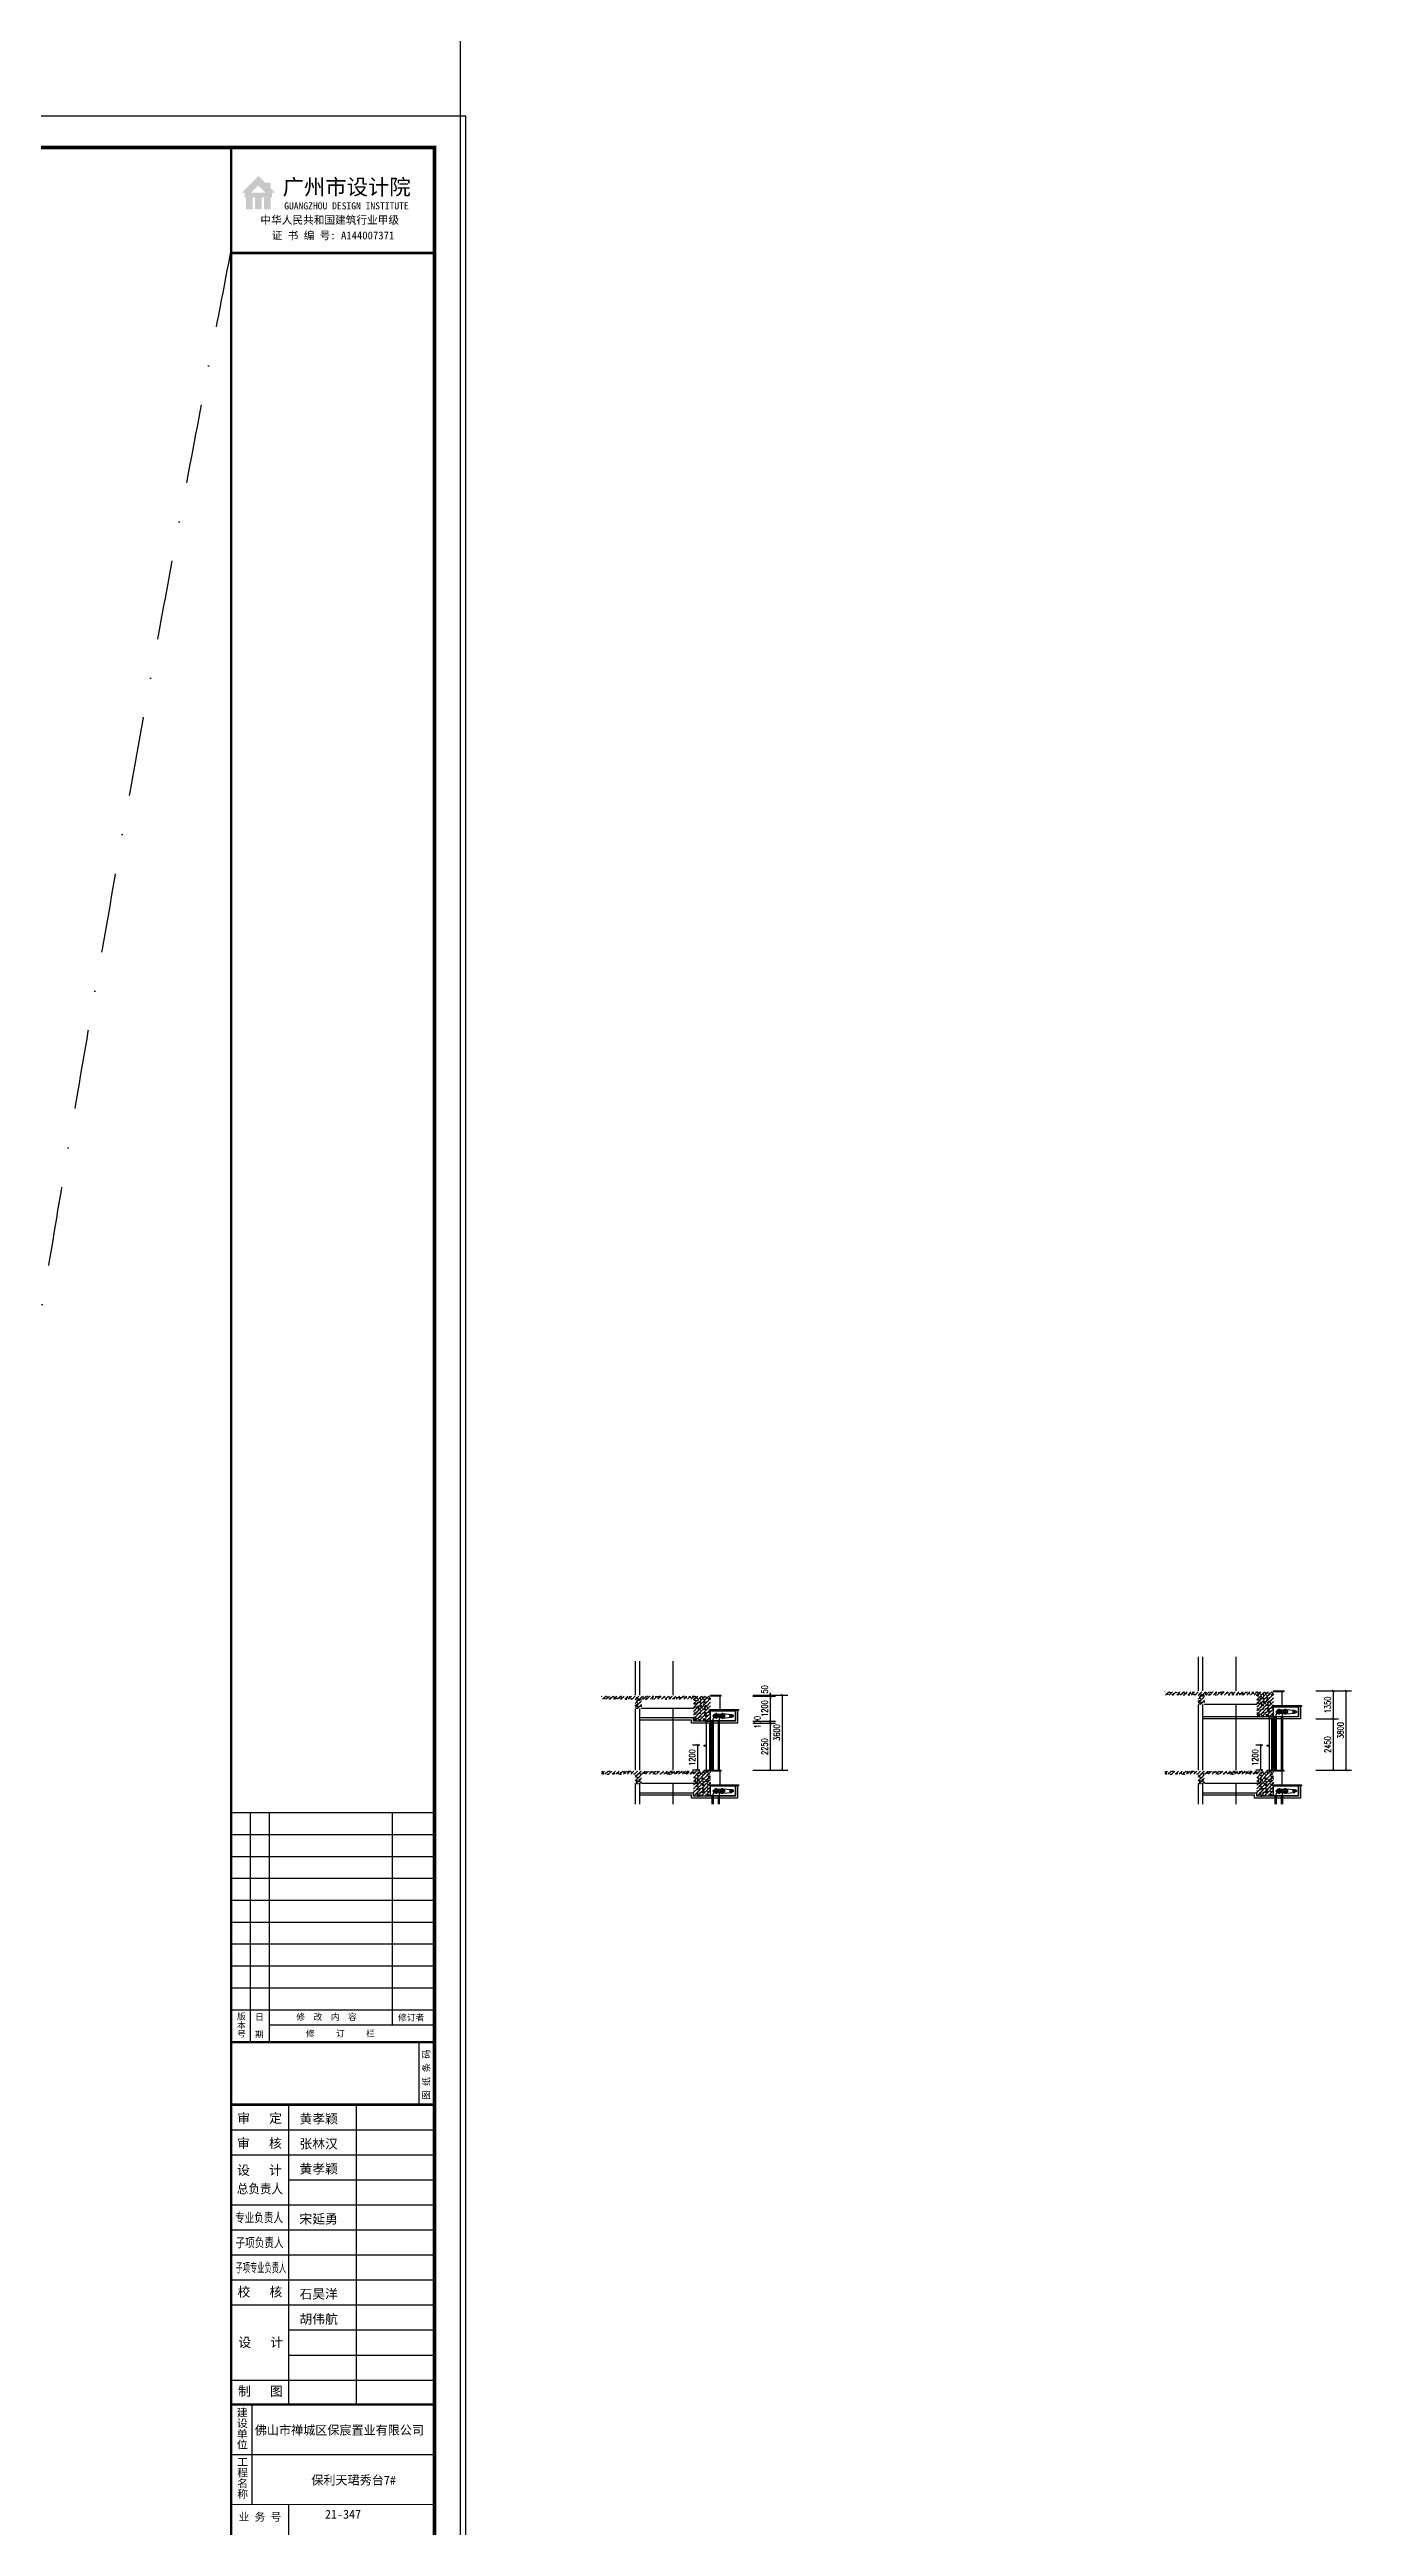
# Model space of a CAD drawing. Header units: millimetres. Extents: x 11476074 to 24729458, y -1239991 to 2813188.
# Drawn here: x 12628882 to 12691297, y 346469 to 465238 of the extents above; entities that cross this region are included whole.
import ezdxf
from ezdxf.enums import TextEntityAlignment as Align
from ezdxf.xclip import XClip

# ---------------------------------------------------------------- set-up
doc = ezdxf.new("R2010")
doc.units = ezdxf.units.MM
doc.header["$LTSCALE"] = 1000
doc.header["$XCLIPFRAME"] = 0
doc.linetypes.add('10# 轴网$0$DASHDOT', pattern=[25.4, 12.7, -6.35, 0, -6.35])
doc.linetypes.add('DASH', pattern=[0.35, 0.25, -0.1])
doc.layers.add('10# 轴网$0$净用地范围线', color=6, linetype='Continuous', plot=False)
for name, color, linetype in [('A-ANNO-DIMS', 3, 'Continuous'), ('A-ANNO-TEXT', 7, 'Continuous'), ('A-ANNO-TTLB', 7, 'Continuous'), ('AXIS', 3, 'Continuous'), ('GZDI-建筑-20210321', 4, 'Continuous'), ('HZHZNEWPLOTLAYER#@$TT', 7, 'Continuous'), ('PUB_HATCH', 8, 'Continuous')]:
    doc.layers.add(name, color=color, linetype=linetype)
doc.styles.add('_TCH_DIM_T3', font='SIMPLEX', dxfattribs={"width": 0.705882, "bigfont": 'GBCBIG'})
doc.styles.add('TITLE', font='simhei.ttf')
doc.styles.add('TITMK', font='simhei.ttf')
doc.styles.add('TITXC', font='simhei.ttf')
doc.styles.add('TITXH', font='')
doc.styles.add('TITXV', font='', dxfattribs={"width": 0.7})
doc.styles.get('TITXH').set_extended_font_data('@SimSun')
doc.styles.get('TITXV').set_extended_font_data('SimSun')
doc.dimstyles.new('_TCH_ARCH&&100', dxfattribs={"dimtxt": 297.5, "dimasz": 100, "dimexe": 250, "dimexo": 300, "dimgap": 126.25, "dimtad": 1, "dimdec": 0, "dimzin": 0, "dimdsep": 46, "dimtxsty": '_TCH_DIM_T3', "dimblk": 'ARCHTICK', "dimcen": 0.09, "dimclrt": 7, "dimazin": 2, "dimtfac": 1, "dimtdec": 0, "dimtix": 1, "dimtmove": 2, "dimatfit": 3, "dimfxl": 0, "dimtolj": 1, "dimtzin": 0, "dimarcsym": 0})
pattern_1 = [(45, (444357.67, -361462.04), (-88.3883476, 88.3883476), []), (50, (444357.67, -361462.04), (358.630091, -31.3760675), [37.5, -412.5]), (355, (444357.67, -361462.04), (-69.375667, 376.096067), [30, -330]), (100.4514, (444387.56, -361464.66), (289.254691, 344.719771), [31.870095, -350.571056]), (46.1842, (444357.67, -361362.04), (533.620524, -82.759507), [56.25, -618.75]), (96.6356, (444402.14, -361368.94), (467.331353, 487.058935), [47.805144, -525.8565]), (351.1842, (444357.7, -361362.04), (467.330973, 487.0593), [45, -495]), (21, (444407.67, -361387.04), (298.453526, -201.309445), [37.5, -412.5]), (326, (444407.67, -361387.04), (121.657666, 362.575023), [30, -330]), (71.4514, (444432.54, -361403.82), (420.111314, 161.265248), [31.870095, -350.571056]), (37.5, (444357.67, -361462.04), (6.0799277, 166.4469269), [0, -326, 0, -335, 0, -331.25]), (7.5, (444357.67, -361462.04), (131.5347687, 197.205856), [0, -191, 0, -318.5, 0, -126.25]), (327.5, (444246.17, -361462.04), (266.9112181, -11.2774359), [0, -125, 0, -390, 0, -517.5]), (317.5, (444196.17, -361462.04), (291.5930847, 50.052491), [0, -162.5, 0, -259, 0, -367.5])]

# ---------------------------------------------------------------- blocks, each defined once
blk = doc.blocks.new('$titleblk$00000195')
h = blk.add_hatch(color=256)
h.paths.add_polyline_path([(-54.18, 809.74), (-52.4, 809.74), (-52.4, 807.96), (-50.98, 806.53), (-51.93, 806.53), (-51.93, 805.11), (-52.4, 805.11), (-52.4, 801.19), (-54.54, 801.19), (-54.54, 805.11), (-55.25, 805.11), (-55.25, 801.19), (-57.39, 801.19), (-57.39, 805.11), (-58.1, 805.11), (-58.1, 801.19), (-60.24, 801.19), (-60.24, 805.11), (-60.72, 805.11), (-60.72, 806.53), (-61.67, 806.53), (-56.32, 811.88)])
h.paths.add_polyline_path([(-58.64, 806.53), (-54, 806.53), (-56.32, 808.85)], flags=17)
h = blk.add_hatch(color=256)
h.paths.add_polyline_path([(-54.18, 809.74), (-52.4, 809.74), (-52.4, 807.96), (-50.98, 806.53), (-51.93, 806.53), (-51.93, 805.11), (-52.4, 805.11), (-52.4, 801.19), (-54.54, 801.19), (-54.54, 805.11), (-55.25, 805.11), (-55.25, 801.19), (-57.39, 801.19), (-57.39, 805.11), (-58.1, 805.11), (-58.1, 801.19), (-60.24, 801.19), (-60.24, 805.11), (-60.72, 805.11), (-60.72, 806.53), (-61.67, 806.53), (-56.32, 811.88)])
h.paths.add_polyline_path([(-58.64, 806.53), (-54, 806.53), (-56.32, 808.85)], flags=17)
for p, q in [((-65, 288.71), (0, 288.71)), ((-58.92, 288.71), (-58.92, 215.32)), ((-52.84, 288.71), (-52.84, 215.32)), ((-13.55, 288.71), (-13.55, 220.83)), ((-65, 281.71), (0, 281.71)), ((-65, 274.71), (0, 274.71)), ((-65, 267.71), (0, 267.71)), ((-65, 260.71), (0, 260.71)), ((-65, 253.71), (0, 253.71)), ((-65, 246.71), (0, 246.71)), ((-65, 239.71), (0, 239.71)), ((-65, 232.71), (0, 232.71)), ((-65, 225.71), (0, 225.71)), ((-52.84, 220.83), (-0.47, 220.83)), ((-5, 215.32), (-5, 195.32)), ((-46.68, 195.32), (-46.68, 99.7)), ((-25.1, 195.32), (-25.1, 99.7)), ((-65, 187.32), (0, 187.32)), ((-65, 179.32), (0, 179.32)), ((-46.68, 171.32), (0, 171.32)), ((-65, 163.32), (0, 163.32)), ((-65, 155.32), (0, 155.32)), ((-65, 147.32), (0, 147.32)), ((-65, 139.32), (0, 139.32)), ((-65, 131.32), (0, 131.32)), ((-46.68, 123.32), (0, 123.32)), ((-46.68, 115.32), (0, 115.32)), ((-65, 107.32), (0, 107.32)), ((-58.36, 99.5), (-58.36, 67.5)), ((-65, 83.5), (0, 83.5)), ((-46.68, 67.5), (-46.68, 53.5))]:
    blk.add_line(p, q)
for points, const_width in [([(-65, 821), (0, 821), (0, 0), (-65, 0)], 0.8), ([(-65, 821), (-65, 787.26)], 0.8), ([(-65, 821), (-65, 787.26)], 0.8), ([(-65, 787.26), (0, 787.26)], 0.8), ([(-65, 787.26), (-65, 215.32)], 0.8), ([(-65, 787.26), (0, 787.26)], 0.8), ([(-65, 215.32), (0, 215.32)], 0.8), ([(-65, 215.32), (-65, 0)], 0.8), ([(-65, 195.32), (0, 195.32)], 0.8), ([(-65, 99.5), (0, 99.5)], 0.8), ([(-65, 67.5), (0, 67.5)], 0.3)]:
    blk.add_lwpolyline(points, dxfattribs=dict(const_width=const_width))
for s, height, style, p in [('广州市设计院', 5, 'TITLE', (-48.56, 805.87)), ('广州市设计院', 5, 'TITLE', (-48.56, 805.87)), ('GUANGZHOU DESIGN INSTITUTE', 2.25, 'TITLE', (-48.06, 801.2)), ('GUANGZHOU DESIGN INSTITUTE', 2.25, 'TITLE', (-48.06, 801.2)), ('  中华人民共和国建筑行业甲级', 2.5, 'TITXV', (-59.07, 796.57)), ('  中华人民共和国建筑行业甲级', 2.5, 'TITXV', (-59.07, 796.57)), ('证 书 编 号: A144007371', 2.5, 'TITXV', (-52.05, 791.63)), ('证 书 编 号: A144007371', 2.5, 'TITXV', (-52.05, 791.63)), ('修  改  内  容', 2, 'TITXV', (-44.21, 222.38)), ('修订者', 2, 'TITXV', (-11.69, 222.19)), ('修     订     栏', 2, 'TITXV', (-41.12, 217.12)), ('审   定', 3, 'TITXV', (-63.06, 189.52)), ('审   核', 3, 'TITXV', (-63.15, 181.52)), ('设   计', 3, 'TITXV', (-63.12, 172.9)), ('校   核', 3, 'TITXV', (-62.97, 134)), ('设   计', 3, 'TITXV', (-62.73, 117.88)), ('制   图', 3, 'TITXV', (-62.82, 102.27)), ('业 务 号', 2.5, 'TITXV', (-62.64, 62.31))]:
    blk.add_text(s, height=height, dxfattribs=dict(style=style)).set_placement(p)
for s, height, rotation, style, p in [('版本号', 2, 270, 'TITXH', (-62.8, 224.99)), ('日  期', 2, 270, 'TITXH', (-57.06, 224.81)), ('图 纸 条 码', 2.1, 90, 'TITMK', (-1.57, 196.95)), ('建设单位', 2.5, 270, 'TITXH', (-62.8, 98.67)), ('工程名称', 2.5, 270, 'TITXH', (-62.69, 82.89))]:
    blk.add_text(s, height=height, rotation=rotation, dxfattribs=dict(style=style)).set_placement(p)
at = {"style": 'TITXV'}
for s, width, p in [('总负责人', 0.9, (-63.2, 166.98)), ('专业负责人', 0.75, (-63.78, 157.76)), ('子项负责人', 0.75, (-63.61, 149.76)), ('子项专业负责人', 0.55, (-63.61, 141.76))]:
    blk.add_text(s, height=3, dxfattribs=dict(at, width=width)).set_placement(p)
for tag, height, style, p in [('审定', 3, 'TITXV', (-35.67, 190.84)), ('审核', 3, 'TITXV', (-35.67, 183.02)), ('设计总负责人1', 3, 'TITXV', (-35.67, 175.02)), ('设计总负责人2', 3, 'TITXV', (-35.67, 167.02)), ('专业负责人', 3, 'TITXV', (-35.67, 159.02)), ('子项负责人', 3, 'TITXV', (-35.67, 151.02)), ('子项专业负责人', 3, 'TITXV', (-35.67, 143.02)), ('校核', 3, 'TITXV', (-35.67, 134.84)), ('设计1', 3, 'TITXV', (-35.67, 126.84)), ('设计2', 3, 'TITXV', (-35.67, 118.84)), ('设计3', 3, 'TITXV', (-35.67, 110.84)), ('制图', 3, 'TITXV', (-35.67, 103.81)), ('建设单位', 3, 'TITXC', (-30.23, 91.52)), ('工程名称', 3, 'TITXC', (-30.23, 75.52)), ('业务号', 3, 'TITXC', (-25.42, 63.68)), ('设计阶段', 3, 'TITXC', (-25.42, 56.68)), ('图纸名称', 5, 'TITXC', (-30.23, 41.24)), ('图号', 5, 'TITXC', (-37.82, 21.87)), ('出图日期', 3, 'TITXC', (-36.92, 13.52))]:
    blk.add_attdef(tag, text='', height=height, dxfattribs=dict(style=style)).set_placement(p, align=Align.MIDDLE_CENTER)
at = {"style": 'TITXC', "width": 0.8}
for tag, p in [('版本号', (-6.3, 21.62)), ('序号', (-6.34, 13.6))]:
    blk.add_attdef(tag, text='', height=3, dxfattribs=at).set_placement(p, align=Align.MIDDLE_CENTER)
blk = doc.blocks.new('A$C15443CC7')
at = {"layer": 'A-ANNO-TTLB'}
blk.add_lwpolyline([(0, 0), (178350, 0), (178350, 126150), (0, 126150)], close=True, dxfattribs=at)
at = {"layer": 'A-ANNO-TTLB', "const_width": 180}
blk.add_lwpolyline([(3750, 1500), (176850, 1500), (176850, 124650), (3750, 124650)], close=True, dxfattribs=at)
at = {"layer": 'A-ANNO-TTLB', "xscale": 150, "yscale": 150, "zscale": 150}
blk.add_blockref('$titleblk$00000195', (176850, 1500), dxfattribs=at)
at = {"style": 'TITXV'}
for s, p in [('黄孝颖', (170370, 29900)), ('张林汉', (170370, 28700)), ('黄孝颖', (170370, 27500)), ('宋延勇', (170370, 25100)), ('石昊洋', (170370, 21500)), ('胡伟航', (170370, 20300))]:
    blk.add_text(s, height=450, dxfattribs=at).set_placement(p)
at = {"layer": 'A-ANNO-TEXT', "style": 'TITXC'}
for s, height, p in [('佛山市禅城区保宸置业有限公司 ', 424.75, (168233, 14981)), ('保利天珺秀台7#', 424.7, (170941, 12581)), ('21-347', 424.7, (171594, 10948))]:
    blk.add_text(s, height=height, dxfattribs=at).set_placement(p)
blk = doc.blocks.new('asdfafg10# 轴网')
at = {"layer": '10# 轴网$0$净用地范围线', "color": 1, "linetype": '10# 轴网$0$DASHDOT', "ltscale": 0.3}
blk.add_lwpolyline([(197886, -176884, -0.027114), (199404, 9181), (137086, -9386), (123429, 26625), (73627, 10279), (9996, 537), (0, 0), (1381, -201376), (11299, -209646), (197886, -176884)], format="xyb", close=True, dxfattribs=at)
blk = doc.blocks.new('A$C5E18228F')
at = {"layer": 'AXIS', "rotation": 350.041212667798}
blk.add_blockref('asdfafg10# 轴网', (-37620, 170992, 0), dxfattribs=at)
blk = doc.blocks.new('_ArchTick')
at = {"color": 0, "linetype": 'ByBlock', "const_width": 0.4}
blk.add_lwpolyline([(-0.5, -0.5), (0.5, 0.5)], dxfattribs=at)
blk = doc.blocks.new('*D5130')
at = {"layer": 'A-ANNO-DIMS', "color": 0, "lineweight": -2, "transparency": 16777216}
for p, q in [((12662896, 386337), (12664272, 386337)), ((12664022, 382737), (12664022, 386337)), ((12662896, 382737), (12664272, 382737))]:
    blk.add_line(p, q, dxfattribs=at)
at = {"layer": 'Defpoints', "color": 0, "transparency": 16777216}
for p in [(12662596, 386337), (12664022, 386337), (12662596, 382737)]:
    blk.add_point(p, dxfattribs=at)
at = {"layer": 'A-ANNO-DIMS', "color": 0, "lineweight": -2, "transparency": 16777216, "xscale": 100, "yscale": 100, "zscale": 100}
for p, rotation in [((12664022, 386337), 90), ((12664022, 382737), 270)]:
    blk.add_blockref('_ArchTick', p, dxfattribs=dict(at, rotation=rotation))
at = {"layer": 'A-ANNO-DIMS', "color": 7, "transparency": 16777216, "insert": (12663747, 384537), "char_height": 297.5, "attachment_point": 5, "rotation": 90, "style": '_TCH_DIM_T3'}
blk.add_mtext('\\A1;3600', dxfattribs=at)
blk = doc.blocks.new('*D5131')
at = {"layer": 'A-ANNO-DIMS', "color": 0, "lineweight": -2, "transparency": 16777216}
for p, q in [((12689890, 386537), (12691297, 386537)), ((12691047, 382737), (12691047, 386537)), ((12689890, 382737), (12691297, 382737))]:
    blk.add_line(p, q, dxfattribs=at)
at = {"layer": 'Defpoints', "color": 0, "transparency": 16777216}
for p in [(12689590, 386537), (12691047, 386537), (12689590, 382737)]:
    blk.add_point(p, dxfattribs=at)
at = {"layer": 'A-ANNO-DIMS', "color": 0, "lineweight": -2, "transparency": 16777216, "xscale": 100, "yscale": 100, "zscale": 100}
for p, rotation in [((12691047, 386537), 90), ((12691047, 382737), 270)]:
    blk.add_blockref('_ArchTick', p, dxfattribs=dict(at, rotation=rotation))
at = {"layer": 'A-ANNO-DIMS', "color": 7, "transparency": 16777216, "insert": (12690772, 384637), "char_height": 297.5, "attachment_point": 5, "rotation": 90, "style": '_TCH_DIM_T3'}
blk.add_mtext('\\A1;3800', dxfattribs=at)
blk = doc.blocks.new('*D5132')
at = {"layer": 'A-ANNO-DIMS', "color": 0, "lineweight": -2, "transparency": 16777216}
for p, q in [((12687055, 383937), (12686707, 383937)), ((12686957, 382737), (12686957, 383937)), ((12687055, 382737), (12686707, 382737))]:
    blk.add_line(p, q, dxfattribs=at)
at = {"layer": 'Defpoints', "color": 0, "transparency": 16777216}
for p in [(12686957, 383937), (12687355, 383937), (12687355, 382737)]:
    blk.add_point(p, dxfattribs=at)
at = {"layer": 'A-ANNO-DIMS', "color": 0, "lineweight": -2, "transparency": 16777216, "xscale": 100, "yscale": 100, "zscale": 100}
for p, rotation in [((12686957, 383937), 90), ((12686957, 382737), 270)]:
    blk.add_blockref('_ArchTick', p, dxfattribs=dict(at, rotation=rotation))
at = {"layer": 'A-ANNO-DIMS', "color": 7, "transparency": 16777216, "insert": (12686682, 383337), "char_height": 297.5, "attachment_point": 5, "rotation": 90, "style": '_TCH_DIM_T3'}
blk.add_mtext('\\A1;1200', dxfattribs=at)
blk = doc.blocks.new('*D5133')
at = {"layer": 'A-ANNO-DIMS', "color": 0, "lineweight": -2, "transparency": 16777216}
for p, q in [((12689590, 385187), (12690682, 385187)), ((12690432, 382737), (12690432, 385187)), ((12689590, 382737), (12690682, 382737))]:
    blk.add_line(p, q, dxfattribs=at)
at = {"layer": 'Defpoints', "color": 0, "transparency": 16777216}
for p in [(12689290, 385187), (12690432, 385187), (12689290, 382737)]:
    blk.add_point(p, dxfattribs=at)
at = {"layer": 'A-ANNO-DIMS', "color": 0, "lineweight": -2, "transparency": 16777216, "xscale": 100, "yscale": 100, "zscale": 100}
for p, rotation in [((12690432, 385187), 90), ((12690432, 382737), 270)]:
    blk.add_blockref('_ArchTick', p, dxfattribs=dict(at, rotation=rotation))
at = {"layer": 'A-ANNO-DIMS', "color": 7, "transparency": 16777216, "insert": (12690157, 383962), "char_height": 297.5, "attachment_point": 5, "rotation": 90, "style": '_TCH_DIM_T3'}
blk.add_mtext('\\A1;2450', dxfattribs=at)
blk = doc.blocks.new('*D5134')
at = {"layer": 'A-ANNO-DIMS', "color": 0, "lineweight": -2, "transparency": 16777216}
for p, q in [((12689590, 386537), (12690682, 386537)), ((12690432, 385187), (12690432, 386537)), ((12689590, 385187), (12690682, 385187))]:
    blk.add_line(p, q, dxfattribs=at)
at = {"layer": 'Defpoints', "color": 0, "transparency": 16777216}
for p in [(12689290, 386537), (12690432, 386537), (12689290, 385187)]:
    blk.add_point(p, dxfattribs=at)
at = {"layer": 'A-ANNO-DIMS', "color": 0, "lineweight": -2, "transparency": 16777216, "xscale": 100, "yscale": 100, "zscale": 100}
for p, rotation in [((12690432, 386537), 90), ((12690432, 385187), 270)]:
    blk.add_blockref('_ArchTick', p, dxfattribs=dict(at, rotation=rotation))
at = {"layer": 'A-ANNO-DIMS', "color": 7, "transparency": 16777216, "insert": (12690157, 385862), "char_height": 297.5, "attachment_point": 5, "rotation": 90, "style": '_TCH_DIM_T3'}
blk.add_mtext('\\A1;1350', dxfattribs=at)
blk = doc.blocks.new('*D5135')
at = {"layer": 'A-ANNO-DIMS', "color": 0, "lineweight": -2, "transparency": 16777216}
for p, q in [((12660062, 383937), (12659714, 383937)), ((12659964, 382737), (12659964, 383937)), ((12660062, 382737), (12659714, 382737))]:
    blk.add_line(p, q, dxfattribs=at)
at = {"layer": 'Defpoints', "color": 0, "transparency": 16777216}
for p in [(12659964, 383937), (12660362, 383937), (12660362, 382737)]:
    blk.add_point(p, dxfattribs=at)
at = {"layer": 'A-ANNO-DIMS', "color": 0, "lineweight": -2, "transparency": 16777216, "xscale": 100, "yscale": 100, "zscale": 100}
for p, rotation in [((12659964, 383937), 90), ((12659964, 382737), 270)]:
    blk.add_blockref('_ArchTick', p, dxfattribs=dict(at, rotation=rotation))
at = {"layer": 'A-ANNO-DIMS', "color": 7, "transparency": 16777216, "insert": (12659689, 383337), "char_height": 297.5, "attachment_point": 5, "rotation": 90, "style": '_TCH_DIM_T3'}
blk.add_mtext('\\A1;1200', dxfattribs=at)
blk = doc.blocks.new('*D5136')
at = {"layer": 'A-ANNO-DIMS', "color": 0, "lineweight": -2, "transparency": 16777216}
for p, q in [((12662596, 384987), (12663689, 384987)), ((12663439, 382737), (12663439, 384987)), ((12662596, 382737), (12663689, 382737))]:
    blk.add_line(p, q, dxfattribs=at)
at = {"layer": 'Defpoints', "color": 0, "transparency": 16777216}
for p in [(12662296, 384987), (12663439, 384987), (12662296, 382737)]:
    blk.add_point(p, dxfattribs=at)
at = {"layer": 'A-ANNO-DIMS', "color": 0, "lineweight": -2, "transparency": 16777216, "xscale": 100, "yscale": 100, "zscale": 100}
for p, rotation in [((12663439, 384987), 90), ((12663439, 382737), 270)]:
    blk.add_blockref('_ArchTick', p, dxfattribs=dict(at, rotation=rotation))
at = {"layer": 'A-ANNO-DIMS', "color": 7, "transparency": 16777216, "insert": (12663164, 383862), "char_height": 297.5, "attachment_point": 5, "rotation": 90, "style": '_TCH_DIM_T3'}
blk.add_mtext('\\A1;2250', dxfattribs=at)
blk = doc.blocks.new('*D5137')
at = {"layer": 'A-ANNO-DIMS', "color": 0, "lineweight": -2, "transparency": 16777216}
for p, q in [((12662596, 385087), (12663689, 385087)), ((12662596, 384987), (12663689, 384987)), ((12663439, 385087), (12663439, 385187)), ((12663439, 384987), (12663439, 385087)), ((12663439, 384987), (12663439, 384887))]:
    blk.add_line(p, q, dxfattribs=at)
at = {"layer": 'Defpoints', "color": 0, "transparency": 16777216}
for p in [(12662296, 385087), (12662296, 384987), (12663439, 385087)]:
    blk.add_point(p, dxfattribs=at)
at = {"layer": 'A-ANNO-DIMS', "color": 0, "lineweight": -2, "transparency": 16777216, "xscale": 100, "yscale": 100, "zscale": 100}
for p, rotation in [((12663439, 385087), 270), ((12663439, 384987), 90)]:
    blk.add_blockref('_ArchTick', p, dxfattribs=dict(at, rotation=rotation))
at = {"layer": 'A-ANNO-DIMS', "color": 7, "transparency": 16777216, "insert": (12662814, 385037), "char_height": 297.5, "attachment_point": 5, "rotation": 90, "style": '_TCH_DIM_T3'}
blk.add_mtext('\\A1;100', dxfattribs=at)
blk = doc.blocks.new('*D5138')
at = {"layer": 'A-ANNO-DIMS', "color": 0, "lineweight": -2, "transparency": 16777216}
for p, q in [((12662596, 386287), (12663689, 386287)), ((12663439, 385087), (12663439, 386287)), ((12662596, 385087), (12663689, 385087))]:
    blk.add_line(p, q, dxfattribs=at)
at = {"layer": 'Defpoints', "color": 0, "transparency": 16777216}
for p in [(12662296, 386287), (12663439, 386287), (12662296, 385087)]:
    blk.add_point(p, dxfattribs=at)
at = {"layer": 'A-ANNO-DIMS', "color": 0, "lineweight": -2, "transparency": 16777216, "xscale": 100, "yscale": 100, "zscale": 100}
for p, rotation in [((12663439, 386287), 90), ((12663439, 385087), 270)]:
    blk.add_blockref('_ArchTick', p, dxfattribs=dict(at, rotation=rotation))
at = {"layer": 'A-ANNO-DIMS', "color": 7, "transparency": 16777216, "insert": (12663164, 385687), "char_height": 297.5, "attachment_point": 5, "rotation": 90, "style": '_TCH_DIM_T3'}
blk.add_mtext('\\A1;1200', dxfattribs=at)
blk = doc.blocks.new('*D5139')
at = {"layer": 'A-ANNO-DIMS', "color": 0, "lineweight": -2, "transparency": 16777216}
for p, q in [((12662596, 386337), (12663689, 386337)), ((12662596, 386287), (12663689, 386287)), ((12663439, 386337), (12663439, 386437)), ((12663439, 386287), (12663439, 386337)), ((12663439, 386287), (12663439, 386187))]:
    blk.add_line(p, q, dxfattribs=at)
at = {"layer": 'Defpoints', "color": 0, "transparency": 16777216}
for p in [(12662296, 386337), (12662296, 386287), (12663439, 386337)]:
    blk.add_point(p, dxfattribs=at)
at = {"layer": 'A-ANNO-DIMS', "color": 0, "lineweight": -2, "transparency": 16777216, "xscale": 100, "yscale": 100, "zscale": 100}
for p, rotation in [((12663439, 386337), 270), ((12663439, 386287), 90)]:
    blk.add_blockref('_ArchTick', p, dxfattribs=dict(at, rotation=rotation))
at = {"layer": 'A-ANNO-DIMS', "color": 7, "transparency": 16777216, "insert": (12663164, 386607), "char_height": 297.5, "attachment_point": 5, "rotation": 90, "style": '_TCH_DIM_T3'}
blk.add_mtext('\\A1;50', dxfattribs=at)

msp = doc.modelspace()

# ---------------------------------------------------------------- hatches: boundary and pattern name
at = {"layer": 'GZDI-建筑-20210321'}
h = msp.add_hatch(dxfattribs=at)
h.set_pattern_fill('钢筋混凝土', color=251, scale=50)
h.set_pattern_definition(pattern_1)
h.paths.add_polyline_path([(12655351.5, 386286.7), (12655351.5, 386136.7), (12656961.8, 386136.7), (12656961.8, 385686.7), (12657261.9, 385686.7), (12657261.9, 386136.7), (12659761.9, 386136.7), (12659761.9, 385086.7), (12660561.9, 385086.7), (12660561.9, 386286.7)])
h = msp.add_hatch(dxfattribs=at)
h.set_pattern_fill('钢筋混凝土', color=251, scale=50)
h.set_pattern_definition([(45, (471350.85, -361262.04), (-88.3883476, 88.3883476), []), (50, (471350.85, -361262.04), (358.630091, -31.3760675), [37.5, -412.5]), (355, (471350.85, -361262.04), (-69.375667, 376.096067), [30, -330]), (100.4514, (471380.73, -361264.66), (289.254691, 344.719771), [31.870095, -350.571056]), (46.1842, (471350.85, -361162.04), (533.620524, -82.759507), [56.25, -618.75]), (96.6356, (471395.3, -361168.94), (467.331353, 487.058935), [47.805144, -525.8565]), (351.1842, (471350.85, -361162.04), (467.330973, 487.0593), [45, -495]), (21, (471400.85, -361187.04), (298.453526, -201.309445), [37.5, -412.5]), (326, (471400.85, -361187.04), (121.657666, 362.575023), [30, -330]), (71.4514, (471425.72, -361203.82), (420.111314, 161.265248), [31.870095, -350.571056]), (37.5, (471350.85, -361262.04), (6.0799277, 166.4469269), [0, -326, 0, -335, 0, -331.25]), (7.5, (471350.85, -361262.04), (131.5347687, 197.205856), [0, -191, 0, -318.5, 0, -126.25]), (327.5, (471239.35, -361262.04), (266.9112181, -11.2774359), [0, -125, 0, -390, 0, -517.5]), (317.5, (471189.35, -361262.04), (291.5930847, 50.052491), [0, -162.5, 0, -259, 0, -367.5])])
h.paths.add_polyline_path([(12682344.7, 386486.7), (12682344.7, 386336.7), (12683955, 386336.7), (12683955, 385886.7), (12684255, 385886.7), (12684255, 386336.7), (12686755, 386336.7), (12686755, 385286.7), (12687555, 385286.7), (12687555, 386486.7)])
h = msp.add_hatch(dxfattribs=at)
h.set_pattern_fill('钢筋混凝土', color=251, scale=50)
h.set_pattern_definition(pattern_1)
h.paths.add_polyline_path([(12660561.9, 382686.7), (12655351.5, 382686.7), (12655351.5, 382536.7), (12656961.8, 382536.7), (12656961.8, 382086.7), (12657261.9, 382086.7), (12657261.9, 382536.7), (12659761.9, 382536.7), (12659761.9, 381486.7), (12660561.9, 381486.7)])
h = msp.add_hatch(dxfattribs=at)
h.set_pattern_fill('钢筋混凝土', color=251, scale=50)
h.set_pattern_definition([(45, (471350.85, -361462.04), (-88.3883476, 88.3883476), []), (50, (471350.85, -361462.04), (358.630091, -31.3760675), [37.5, -412.5]), (355, (471350.85, -361462.04), (-69.375667, 376.096067), [30, -330]), (100.4514, (471380.73, -361464.66), (289.254691, 344.719771), [31.870095, -350.571056]), (46.1842, (471350.85, -361362.04), (533.620524, -82.759507), [56.25, -618.75]), (96.6356, (471395.3, -361368.94), (467.331353, 487.058935), [47.805144, -525.8565]), (351.1842, (471350.85, -361362.04), (467.330973, 487.0593), [45, -495]), (21, (471400.85, -361387.04), (298.453526, -201.309445), [37.5, -412.5]), (326, (471400.85, -361387.04), (121.657666, 362.575023), [30, -330]), (71.4514, (471425.72, -361403.82), (420.111314, 161.265248), [31.870095, -350.571056]), (37.5, (471350.85, -361462.04), (6.0799277, 166.4469269), [0, -326, 0, -335, 0, -331.25]), (7.5, (471350.85, -361462.04), (131.5347687, 197.205856), [0, -191, 0, -318.5, 0, -126.25]), (327.5, (471239.35, -361462.04), (266.9112181, -11.2774359), [0, -125, 0, -390, 0, -517.5]), (317.5, (471189.35, -361462.04), (291.5930847, 50.052491), [0, -162.5, 0, -259, 0, -367.5])])
h.paths.add_polyline_path([(12687555, 382686.7), (12682344.7, 382686.7), (12682344.7, 382536.7), (12683955, 382536.7), (12683955, 382086.7), (12684255, 382086.7), (12684255, 382536.7), (12686755, 382536.7), (12686755, 381486.7), (12687555, 381486.7)])

# ---------------------------------------------------------------- linework, layer by layer
for p, q in [((12656961.9, 387961), (12656961.9, 386336.7)), ((12657161.9, 387961), (12657161.9, 386336.7)), ((12683955, 388161), (12683955, 386536.7)), ((12684155, 388161), (12684155, 386536.7)), ((12656961.9, 385686.7), (12656961.9, 382736.7)), ((12657161.9, 385686.7), (12657161.9, 382736.7)), ((12660361.9, 385086.7), (12660361.9, 382736.7)), ((12660521.9, 384986.7), (12660521.9, 383936.7)), ((12660537.9, 384986.7), (12660537.9, 383936.7)), ((12660545.9, 384986.7), (12660545.9, 383936.7)), ((12660561.9, 385086.7), (12660561.9, 382736.7)), ((12683955, 385886.7), (12683955, 382736.7)), ((12684155, 385886.7), (12684155, 382736.7)), ((12687355, 385286.7), (12687355, 382736.7)), ((12687465, 385186.7), (12687465, 382736.7)), ((12687481, 385186.7), (12687481, 382686.7)), ((12687489, 385186.7), (12687489, 382686.7)), ((12687505, 385186.7), (12687505, 382736.7)), ((12687555, 385186.7), (12687555, 382736.7)), ((12660521.9, 383936.7), (12660521.9, 382736.7)), ((12660537.9, 383936.7), (12660537.9, 382736.7)), ((12660545.9, 383936.7), (12660545.9, 382736.7)), ((12687555, 383936.7), (12687555, 383876.7)), ((12656961.9, 382086.7), (12656961.9, 381102.3)), ((12657161.9, 382086.7), (12657161.9, 381102.3)), ((12683955, 382086.7), (12683955, 381102.3)), ((12684155, 382086.7), (12684155, 381102.3))]:
    msp.add_line(p, q, dxfattribs=at)
at = {"layer": 'GZDI-建筑-20210321', "color": 251}
for p, q in [((12658761.9, 387961), (12658761.9, 386336.7)), ((12685755, 388161), (12685755, 386536.7)), ((12659761.9, 385686.7), (12657261.9, 385686.7)), ((12658761.9, 385686.7), (12658761.9, 382736.7)), ((12686755, 385886.7), (12684255, 385886.7)), ((12685755, 385886.7), (12685755, 382736.7)), ((12659761.9, 382086.7), (12657261.9, 382086.7)), ((12658761.9, 382086.7), (12658761.9, 381102.3)), ((12686755, 382086.7), (12684255, 382086.7)), ((12685755, 382086.7), (12685755, 381102.3))]:
    msp.add_line(p, q, dxfattribs=at)
at = {"layer": 'GZDI-建筑-20210321', "color": 30}
for p, q in [((12661011.9, 386286.7), (12661011.9, 385636.7)), ((12687955, 386486.7), (12687955, 385836.7)), ((12661011.9, 382686.7), (12661011.9, 382036.7)), ((12687955, 382686.7), (12687955, 382036.7))]:
    msp.add_line(p, q, dxfattribs=at)
at = {"layer": 'GZDI-建筑-20210321', "color": 2, "linetype": 'DASH', "ltscale": 1000}
for p, q in [((12660631.9, 385086.7), (12660631.9, 382736.7)), ((12660691.9, 385086.7), (12660691.9, 382736.7)), ((12660931.9, 385086.7), (12660931.9, 382736.7)), ((12660991.9, 385086.7), (12660991.9, 382736.7)), ((12687625, 385286.7), (12687625, 382736.7)), ((12687685, 385286.7), (12687685, 382736.7)), ((12687925, 385286.7), (12687925, 382736.7)), ((12687985, 385286.7), (12687985, 382736.7)), ((12660631.9, 381486.7), (12660631.9, 381102.3)), ((12660691.9, 381486.7), (12660691.9, 381102.3)), ((12660931.9, 381486.7), (12660931.9, 381102.3)), ((12660991.9, 381486.7), (12660991.9, 381102.3)), ((12687625, 381486.7), (12687625, 381102.3)), ((12687685, 381486.7), (12687685, 381102.3)), ((12687925, 381486.7), (12687925, 381102.3)), ((12687985, 381486.7), (12687985, 381102.3))]:
    msp.add_line(p, q, dxfattribs=at)
at = {"layer": 'GZDI-建筑-20210321', "color": 5}
for p, q in [((12660661.9, 385086.7), (12660764.3, 385348.4)), ((12661133.3, 385406.7), (12660833.3, 385406.7)), ((12660833.3, 385266.7), (12661133.3, 385266.7)), ((12660961.9, 385086.7), (12661064.3, 385348.4)), ((12687655, 385286.7), (12687757.4, 385548.4)), ((12688126.4, 385606.7), (12687826.4, 385606.7)), ((12687826.4, 385466.7), (12688126.4, 385466.7)), ((12687955, 385286.7), (12688057.4, 385548.4)), ((12660661.9, 381486.7), (12660764.3, 381748.4)), ((12661133.3, 381806.7), (12660833.3, 381806.7)), ((12660833.3, 381666.7), (12661133.3, 381666.7)), ((12660961.9, 381486.7), (12661064.3, 381748.4)), ((12687655, 381486.7), (12687757.4, 381748.4)), ((12688126.4, 381806.7), (12687826.4, 381806.7)), ((12687826.4, 381666.7), (12688126.4, 381666.7)), ((12687955, 381486.7), (12688057.4, 381748.4))]:
    msp.add_line(p, q, dxfattribs=at)
at = {"layer": 'GZDI-建筑-20210321', "color": 5, "linetype": 'DASH', "ltscale": 1000}
for p, q in [((12660661.9, 385086.7), (12660661.9, 382736.7)), ((12660961.9, 385086.7), (12660961.9, 382736.7)), ((12687655, 385286.7), (12687655, 382736.7)), ((12687955, 385286.7), (12687955, 382736.7)), ((12660661.9, 381486.7), (12660661.9, 381102.3)), ((12660961.9, 381486.7), (12660961.9, 381102.3)), ((12687655, 381486.7), (12687655, 381102.3)), ((12687955, 381486.7), (12687955, 381102.3))]:
    msp.add_line(p, q, dxfattribs=at)
at = {"layer": 'GZDI-建筑-20210321', "color": 2}
for p, q in [((12660662.7, 385336.7), (12661003.8, 385336.7)), ((12660833.3, 385475.3), (12660833.3, 385198)), ((12661133.3, 385475.3), (12661133.3, 385198)), ((12661139.6, 385444.8), (12661579.3, 385406.7)), ((12661148.4, 385229.4), (12661579.3, 385266.7)), ((12661464.6, 385336.7), (12661694, 385336.7)), ((12661579.3, 385417.1), (12661579.3, 385256.2)), ((12687655.9, 385536.7), (12687997, 385536.7)), ((12687826.4, 385675.3), (12687826.4, 385398)), ((12688126.4, 385675.3), (12688126.4, 385398)), ((12688132.8, 385644.8), (12688572.4, 385606.7)), ((12688141.6, 385429.4), (12688572.4, 385466.7)), ((12688457.7, 385536.7), (12688687.1, 385536.7)), ((12688572.4, 385617.1), (12688572.4, 385456.2)), ((12660662.7, 381736.7), (12661003.8, 381736.7)), ((12660833.3, 381875.3), (12660833.3, 381598)), ((12661133.3, 381875.3), (12661133.3, 381598)), ((12661139.6, 381844.8), (12661579.3, 381806.7)), ((12661148.4, 381629.4), (12661579.3, 381666.7)), ((12661464.6, 381736.7), (12661694, 381736.7)), ((12661579.3, 381817.1), (12661579.3, 381656.2)), ((12687655.9, 381736.7), (12687997, 381736.7)), ((12687826.4, 381875.3), (12687826.4, 381598)), ((12688126.4, 381875.3), (12688126.4, 381598)), ((12688132.8, 381844.8), (12688572.4, 381806.7)), ((12688141.6, 381629.4), (12688572.4, 381666.7)), ((12688457.7, 381736.7), (12688687.1, 381736.7)), ((12688572.4, 381817.1), (12688572.4, 381656.2))]:
    msp.add_line(p, q, dxfattribs=at)
at = {"layer": 'GZDI-建筑-20210321', "color": 30}
for points in [[(12660561.9, 386286.7), (12660561.9, 386336.7), (12661061.9, 386336.7), (12661061.9, 386286.7)], [(12687555, 386486.7), (12687555, 386536.7), (12688055, 386536.7), (12688055, 386486.7)], [(12660561.9, 385586.7), (12660561.9, 385636.7), (12661911.9, 385636.7), (12661911.9, 385586.7)], [(12687555, 385786.7), (12687555, 385836.7), (12688905, 385836.7), (12688905, 385786.7)], [(12660561.9, 382686.7), (12660561.9, 382736.7), (12661061.9, 382736.7), (12661061.9, 382686.7)], [(12687555, 382686.7), (12687555, 382736.7), (12688055, 382736.7), (12688055, 382686.7)], [(12660561.9, 381986.7), (12660561.9, 382036.7), (12661911.9, 382036.7), (12661911.9, 381986.7)], [(12687555, 381986.7), (12687555, 382036.7), (12688905, 382036.7), (12688905, 381986.7)]]:
    msp.add_lwpolyline(points, close=True, dxfattribs=at)
for points in [[(12661761.9, 385586.7), (12661761.9, 385086.7), (12659761.9, 385086.7), (12659761.9, 385236.7), (12657161.9, 385236.7)], [(12660361.9, 384986.7), (12659661.9, 384986.7), (12659661.9, 385136.7), (12657161.9, 385136.7)], [(12661861.9, 385586.7), (12661861.9, 384986.7), (12660561.9, 384986.7)], [(12688755, 385786.7), (12688755, 385286.7), (12686755, 385286.7), (12686755, 385286.7), (12684155, 385286.7)], [(12687355, 385186.7), (12686655, 385186.7), (12686655, 385186.7), (12684155, 385186.7)], [(12688855, 385786.7), (12688855, 385186.7), (12687555, 385186.7)], [(12661861.9, 381986.7), (12661861.9, 381386.7), (12659661.9, 381386.7), (12659661.9, 381536.7), (12657161.9, 381536.7)], [(12661761.9, 381986.7), (12661761.9, 381486.7), (12659761.9, 381486.7), (12659761.9, 381636.7), (12657161.9, 381636.7)], [(12688855, 381986.7), (12688855, 381386.7), (12686655, 381386.7), (12686655, 381536.7), (12684155, 381536.7)], [(12688755, 381986.7), (12688755, 381486.7), (12686755, 381486.7), (12686755, 381636.7), (12684155, 381636.7)]]:
    msp.add_lwpolyline(points, dxfattribs=at)
at = {"layer": 'GZDI-建筑-20210321'}
for points in [[(12660361.9, 385086.7), (12660561.9, 385086.7), (12660561.9, 384986.7), (12660361.9, 384986.7)], [(12687355, 385286.7), (12687555, 385286.7), (12687555, 385186.7), (12687355, 385186.7)], [(12660261.9, 383936.7), (12660361.9, 383936.7), (12660361.9, 383876.7), (12660261.9, 383876.7)], [(12687255, 383936.7), (12687355, 383936.7), (12687355, 383876.7), (12687255, 383876.7)], [(12660261.9, 382736.7), (12660361.9, 382736.7), (12660361.9, 382686.7), (12660261.9, 382686.7)], [(12660361.9, 382736.7), (12660561.9, 382736.7), (12660561.9, 382686.7), (12660361.9, 382686.7)], [(12687255, 382736.7), (12687355, 382736.7), (12687355, 382686.7), (12687255, 382686.7)], [(12687355, 382736.7), (12687555, 382736.7), (12687555, 382686.7), (12687355, 382686.7)]]:
    msp.add_lwpolyline(points, close=True, dxfattribs=at)
at = {"layer": 'GZDI-建筑-20210321', "color": 2}
for points in [[(12660561.9, 385086.7), (12660561.9, 385586.7), (12661761.9, 385586.7), (12661761.9, 385086.7), (12660561.9, 385086.7)], [(12660571.9, 385096.7), (12660571.9, 385576.7), (12661751.9, 385576.7), (12661751.9, 385096.7)], [(12687555, 385286.7), (12687555, 385786.7), (12688755, 385786.7), (12688755, 385286.7), (12687555, 385286.7)], [(12687565, 385296.7), (12687565, 385776.7), (12688745, 385776.7), (12688745, 385296.7)], [(12660561.9, 381486.7), (12660561.9, 381986.7), (12661761.9, 381986.7), (12661761.9, 381486.7), (12660561.9, 381486.7)], [(12660571.9, 381496.7), (12660571.9, 381976.7), (12661751.9, 381976.7), (12661751.9, 381496.7)], [(12687555, 381486.7), (12687555, 381986.7), (12688755, 381986.7), (12688755, 381486.7), (12687555, 381486.7)], [(12687565, 381496.7), (12687565, 381976.7), (12688745, 381976.7), (12688745, 381496.7)]]:
    msp.add_lwpolyline(points, close=True, dxfattribs=at)
at = {"layer": 'GZDI-建筑-20210321', "const_width": 0.2}
for points in [[(12660301.9, 383876.7), (12660301.9, 382736.7)], [(12660311.9, 383876.7), (12660311.9, 382736.7)], [(12660321.9, 383876.7), (12660321.9, 382736.7)], [(12687295, 383876.7), (12687295, 382736.7)], [(12687305, 383876.7), (12687305, 382736.7)], [(12687315, 383876.7), (12687315, 382736.7)]]:
    msp.add_lwpolyline(points, dxfattribs=at)
at = {"layer": 'GZDI-建筑-20210321', "color": 2}
for centre, radius in [((12660833.3, 385336.7), 108.3), ((12661133.3, 385336.7), 108.3), ((12661579.3, 385336.7), 70), ((12661579.3, 385336.7), 27.9), ((12687826.4, 385536.7), 108.3), ((12688126.4, 385536.7), 108.3), ((12688572.4, 385536.7), 70), ((12688572.4, 385536.7), 27.9), ((12660833.3, 381736.7), 108.3), ((12661133.3, 381736.7), 108.3), ((12661579.3, 381736.7), 70), ((12661579.3, 381736.7), 27.9), ((12687826.4, 381736.7), 108.3), ((12688126.4, 381736.7), 108.3), ((12688572.4, 381736.7), 70), ((12688572.4, 381736.7), 27.9)]:
    msp.add_circle(centre, radius, dxfattribs=at)
at = {"layer": 'GZDI-建筑-20210321', "color": 5}
for centre in [(12660833.3, 385336.7), (12661133.3, 385336.7), (12687826.4, 385536.7), (12688126.4, 385536.7), (12660833.3, 381736.7), (12661133.3, 381736.7), (12687826.4, 381736.7), (12688126.4, 381736.7)]:
    msp.add_circle(centre, 70, dxfattribs=at)
at = {"layer": 'PUB_HATCH'}
msp.add_lwpolyline([(12468561.6, 516867), (12648561.6, 516867), (12648561.6, 286867), (12468561.6, 286867)], close=True, dxfattribs=at)

# ---------------------------------------------------------------- block references
msp.add_blockref('A$C15443CC7', (12470491.6, 335892))
at = {"layer": 'HZHZNEWPLOTLAYER#@$TT'}
ref = msp.add_blockref('A$C5E18228F', (12493302.3, 384062.8, 0), dxfattribs=at)
XClip(ref).set_block_clipping_path([(10939.229282489, -45170.7585890851), (144289.2292804997, 76479.2414109154)])

# ---------------------------------------------------------------- dimensions: what is measured, and where the dimension line sits
at = {"layer": 'A-ANNO-DIMS'}
for base, p1, p2, picture, middle in [((12663439, 386336.7), (12662296.4, 386286.7), (12662296.4, 386336.7), '*D5139', (12663164, 386606.7)), ((12663439, 385086.7), (12662296.4, 384986.7), (12662296.4, 385086.7), '*D5137', (12662814, 385036.7))]:
    dim = msp.add_linear_dim(base=base, p1=p1, p2=p2, angle=90, dimstyle='_TCH_ARCH&&100', dxfattribs=at)
    dim.commit()
    dim.dimension.update_dxf_attribs({"geometry": picture, "text_midpoint": middle, "dimtype": 129})
for p1, p2, distance, picture, middle in [((12662296.4, 385086.7), (12662296.4, 386286.7), -1142.6, '*D5138', (12663164, 385686.7)), ((12662596.4, 382736.7), (12662596.4, 386336.7), -1425.9, '*D5130', (12663747.2, 384536.7)), ((12689289.5, 385186.7), (12689289.5, 386536.7), -1142.6, '*D5134', (12690157.2, 385861.7)), ((12689589.5, 382736.7), (12689589.5, 386536.7), -1457.4, '*D5131', (12690772, 384636.7)), ((12662296.4, 382736.7), (12662296.4, 384986.7), -1142.6, '*D5136', (12663164, 383861.7)), ((12689289.5, 382736.7), (12689289.5, 385186.7), -1142.6, '*D5133', (12690157.2, 383961.7)), ((12660361.9, 382736.7), (12660361.9, 383936.7), 398.1, '*D5135', (12659688.7, 383336.7)), ((12687355, 382736.7), (12687355, 383936.7), 398.1, '*D5132', (12686681.9, 383336.7))]:
    dim = msp.add_aligned_dim(p1=p1, p2=p2, distance=distance, dimstyle='_TCH_ARCH&&100', dxfattribs=at)
    dim.commit()
    dim.dimension.update_dxf_attribs({"geometry": picture, "text_midpoint": middle})

doc.saveas('drawing.dxf')
